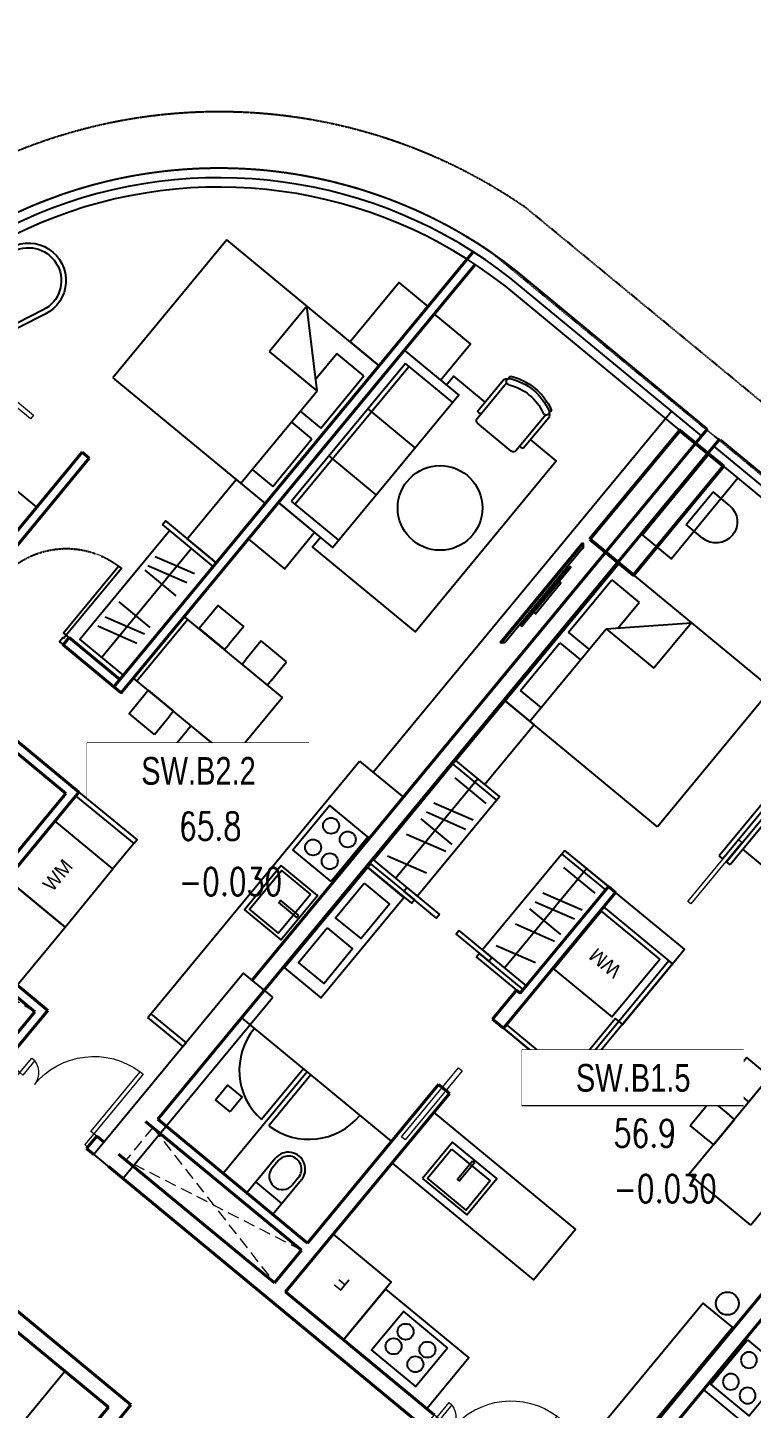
# Model space of a CAD drawing. Header units: millimetres. Extents: x -361702973 to 361248309, y -278557090 to 278849308.
# Drawn here: x -81983 to -74293, y 114684 to 129361 of the extents above; entities that cross this region are included whole.
import ezdxf
from ezdxf.enums import TextEntityAlignment as Align
from ezdxf.xclip import XClip

# ---------------------------------------------------------------- set-up
doc = ezdxf.new("R2010")
doc.units = ezdxf.units.MM
doc.header["$MEASUREMENT"] = 0
doc.header["$XCLIPFRAME"] = 0
doc.set_wipeout_variables(frame=1)
doc.linetypes.add('HIDDEN', pattern=[0.375, 0.25, -0.125])
doc.linetypes.add('TYPICAL 2 +1 BEDROOM FRONT$0$DASHED2', pattern=[9.524999999999999, 6.35, -3.175])
for name, color, linetype in [('A-ANNO-DIMS', 50, 'Continuous'), ('A-ANNO-ROOM', 50, 'Continuous'), ('A-DRAIN', 251, 'Continuous'), ('A-FLOR-STRS', 1, 'Continuous'), ('A-FURNITURE', 251, 'Continuous'), ('A-GLAZ', 135, 'Continuous'), ('A-UNIT', 1, 'Continuous'), ('IFF-FURN', 51, 'Continuous'), ('TYPICAL 1 BEDROOM$0$A-_DOOR----_E-', 32, 'Continuous'), ('TYPICAL 2 +1 BEDROOM FRONT$0$A-_DOOR----_E-', 32, 'Continuous'), ('Xref_NT1+NT2_MBDV Cot vach_220729$0$ccu12-Thay', 7, 'Continuous')]:
    doc.layers.add(name, color=color, linetype=linetype)
doc.layers.add('A-COLUMN-OPTION 2', color=7, linetype='Continuous', true_color=0x2644ed)
for name, color, linetype, lineweight in [('KT-Chuviet', 255, 'Continuous', 15), ('KT-lomo nuoc', 3, 'HIDDEN', 5), ('KT-Net cat', 1, 'Continuous', 40), ('KT-Net cot', 2, 'Continuous', 50), ('KT-Net cua', 87, 'Continuous', 9), ('KT-Net thay', 7, 'Continuous', 15), ('KT-Net truc', 18, 'Continuous', 15)]:
    doc.layers.add(name, color=color, linetype=linetype, lineweight=lineweight)
doc.styles.add('220126_HDN_HBA typical plan$0$210902_YS plan 330pm ver13$0$01 Level 1$0$CENTURY GOTHIC', font='GOTHIC.TTF')
doc.styles.add('220126_HDN_HBA typical plan$0$211210_HDN_HBA_TYPICAL PLAN CORE OPT 1$0$HBA-Text', font='GOTHIC.TTF')
doc.styles.add('font unicode ccu', font='arial.ttf')
doc.styles.add('ROMANS', font='ROMANS.SHX')

# ---------------------------------------------------------------- blocks, each defined once
blk = doc.blocks.new('BEDH-1')
for p, q in [((475, -1.054711873393899e-13), (-475, 1.054711873393899e-13)), ((-475, 1.054711873393899e-13), (-475.0000000000002, -1050)), ((-381.8394731497392, -27.72451273631296), (-381.8394731497393, -215.2726866770535)), ((-20.94842891092413, -27.72451273631304), (-381.8394731497392, -27.72451273631296)), ((-20.94842891092416, -169.6087834425271), (-20.94842891092413, -27.72451273631304)), ((379.7956140944734, -27.72451273631313), (52.11540216114371, -27.72451273631306)), ((52.11540216114371, -27.72451273631306), (52.11540216114368, -169.6087834425271)), ((379.7956140944734, -169.6087834425271), (379.7956140944734, -27.72451273631313)), ((474.9999999999998, -1050), (475, -1.054711873393899e-13)), ((-162.6479800441303, -169.608783442527), (-475.0000000000001, -498.4003835124894)), ((-206.9290897110478, -215.2726866770535), (-381.8394731497393, -215.2726866770535)), ((474.9999999999999, -169.6087834425272), (-162.6479800441303, -169.608783442527)), ((-162.6479800441303, -169.608783442527), (-162.6479800441303, -498.4003835124894)), ((-475.0000000000001, -498.4003835124894), (-162.6479800441303, -498.4003835124894)), ((-475.0000000000002, -1050), (474.9999999999998, -1050))]:
    blk.add_line(p, q)
blk = doc.blocks.new('*U28')
at = {"color": 0}
for points in [[(-1100, -150), (-1100, 0), (-1060, 0), (-1060, -150)], [(-40, -150), (-40, 0), (0, 0), (0, -150)], [(-1020, -150), (-1060, -150), (-1060, -350.9565185792744), (-1020, -350.9565185792744)], [(-40, -150), (-80, -150), (-80, -970), (-40, -970)]]:
    blk.add_lwpolyline(points, close=True, dxfattribs=at)
for centre, radius, start, end in [((-1060.538708044109, -150.4191404617477), 200.5381016879552, 270.1539145637665, 0.05069369801717966), ((-41.53932015914406, -152.4398411269907), 818.4643164306439, 179.8292010983319, 267.3066065333389)]:
    blk.add_arc(centre, radius, start, end, dxfattribs=at)
blk = doc.blocks.new('CH1')
for p, q in [((-199.1923941123823, -400.6439509161501), (-199.1923941123823, -600.6426498184956)), ((200.805524143012, -400.6439509161501), (200.805524143012, -600.6426498184956)), ((-199.1923941123823, -600.6426498184956), (200.805524143012, -600.6426498184956))]:
    blk.add_line(p, q)
blk.add_arc((0.8065650153148454, -399.9986989023673), 200, 0.1848514058012216, 180.1848514058012)
blk = doc.blocks.new('qweewe')
for p, q in [((-226617.649540008, -3043559.718917042, 0.0008727778800783348), (-226617.6495399146, -3043199.718917044, 0.0008727778800783348)), ((-226142.6495399146, -3043199.718917163, 0.0008727778800783348), (-226617.6495399146, -3043199.718917044, 0.0008727778800783348)), ((-226467.6495400079, -3043559.718917079, 0.0008727778800783348), (-226467.6495399145, -3043199.718917081, 0.0008727778800783348)), ((-226142.649539925, -3043239.718917165, 0.0008727778800783348), (-226242.649539925, -3043239.718917139, 0.0008727778800783348)), ((-226142.649540008, -3043559.718917165, 0.0008727778800783348), (-226617.649540008, -3043559.718917042, 0.0008727778800783348)), ((-226142.6495399976, -3043519.718917165, 0.0008727778800783348), (-226242.6495399976, -3043519.718917141, 0.0008727778800783348))]:
    blk.add_line(p, q)
for centre, radius, start, end in [((-226242.6495399613, -3043379.718917141, 0.0008727778800783348), 139.9999999999927, 89.99999998332474, 269.9999999833247), ((-226142.6495399613, -3043379.718917165, 0.0008727778800783348), 179.9999999999927, 269.9999999833247, 89.99999998332474), ((-226142.6495399613, -3043379.718917165, 0.0008727778800783348), 139.9999999999927, 269.9999999833247, 89.99999998332474)]:
    blk.add_arc(centre, radius, start, end)
blk = doc.blocks.new('*U320')
at = {"layer": 'KT-lomo nuoc', "ltscale": 500}
for p, q in [((286.5388147618742, 346.9712609546762), (1580.689208698629, -1305.3527865231)), ((1867.228023460504, -958.3722285160849), (1.734723475976807e-18, -0.009297052340116354))]:
    blk.add_line(p, q, dxfattribs=at)
blk.add_lwpolyline([(286.5388147618742, 346.9712609546762), (1867.228023460504, -958.3722285160849), (1580.689208698629, -1305.3527865231), (1.734723475976807e-18, -0.009297052340116354)], close=True, dxfattribs=at)
blk = doc.blocks.new('Condo-1BR')
at = {"layer": 'A-FLOR-STRS'}
for p, q in [((3348.692375086233, -8999.995390292373), (3348.691856928162, -6678.303795622662)), ((3348.691856522091, -6678.3037956263), (3398.691851800162, -6678.303795598418)), ((3348.692375117862, -8999.99539029217), (3348.691856522091, -6678.3037956263)), ((3398.691856378704, -6678.303795600368), (3398.69237497267, -8999.995390269818)), ((3448.691851802098, -6678.303795568645), (3498.691856522106, -6678.303795546177)), ((3448.692374970691, -8999.995390241937), (3448.691856376805, -6678.303795574117)), ((3498.692375117716, -8999.99539021778), (3498.691856522106, -6678.303795546177))]:
    blk.add_line(p, q, dxfattribs=at)
at = {"layer": 'A-FURNITURE'}
for p, q in [((5411.055840596135, -2120.200336255104, -0.01477608142659859), (5410.863993243773, -719.9327019271441, 0.02090357550193681)), ((5359.512887455094, -2119.515569239884, -0.01161456940583658), (5359.524630255539, -1419.962140357093, -0.01161456940583659)), ((5462.598417529407, -2119.515569239884, -0.01161456940583657), (5462.586674732695, -1419.962140357035, -0.01161456940583658)), ((6313.856752035077, -2120.190756636963), (4247.4358745141, -2118.864804547571)), ((739.1220441479381, -5616.643327223079, 0.02695818038591105), (739.1220441591286, -3866.643325835437, 0.02783203145101881)), ((739.1220441591286, -3866.643325835437, 0.02783203145101881), (1589.122044159027, -3866.643325835466, 0.02783203145101815)), ((1589.122044157099, -5616.64332700707, 0.02695818038591003), (1589.122044159027, -3866.643325835466, 0.02783203145101883)), ((1658.10515331661, -4271.229989144806, 0.02695818038591006), (1908.105153310971, -4271.229989144835, 0.02695818038591009)), ((1908.105153310971, -4271.229989144835, 0.02695818038591009), (1908.10515331474, -4621.229989141255, 0.02695818038591008)), ((4498.760231975481, -4305.795952411281, 0.0007515485165374768), (4498.762946408293, -5678.303684324055, 0.02739510591846445)), ((5998.759503087058, -4305.795953592227), (5998.762620406203, -5678.303684325801, 0.02739510591846444)), ((4717.214389616674, -4433.92146331261), (4280.320233220169, -4559.39515676166)), ((6217.214063614556, -4433.921463312639), (5780.31990722011, -4559.395156757906)), ((1908.10515331474, -4621.229989141255, 0.02695818038591008), (1658.105153311029, -4621.229989144922, 0.02695818038591006)), ((4706.016518989498, -4741.217548368411, -0.1498657787379716), (4269.122362604285, -4866.691241810069, -0.1498657787379717)), ((6206.016192987547, -4741.21754836847, -0.1498657787379717), (5769.122036604138, -4866.691241808061, -0.1498657787379716)), ((1908.105153310971, -4862.056663911644, 0.02695818038591008), (1658.105153314747, -4862.056663913681, 0.02695818038591007)), ((1908.105153310898, -5212.056663913565, 0.02695818038591006), (1908.105153310971, -4862.056663911644, 0.02695818038591008)), ((4693.037853924623, -4961.892595637619, -0.1498657787379717), (4264.799281725522, -4961.889800665871, -0.1498657787379716)), ((6193.037527922468, -4961.892595637444, -0.1498657787379716), (5764.798955727296, -4961.88980066395, -0.1498657787379716)), ((4693.037232668998, -5057.079224571498, -0.1498657787379717), (4256.143076280059, -5182.55291802049, -0.1498657787379716)), ((6193.036906670728, -5057.079224571527, -0.1498657787379717), (5756.142750279905, -5182.552918020665, -0.1498657787379717)), ((1658.10515331653, -5212.056663911819, 0.0269581803859101), (1908.105153310898, -5212.056663913565, 0.02695818038591006)), ((4693.036413727321, -5182.555769480707, -0.1498657787379716), (4256.142257330866, -5308.029462924256, -0.1498657787379717)), ((6193.036087725355, -5182.555769480619, -0.1498657787379716), (5756.141931330705, -5308.029462924256, -0.1498657787379716)), ((4693.034708330364, -5529.333378856914, -0.1498657787379717), (4264.796136137076, -5529.330583883449, -0.1498657787379716)), ((6193.034382332044, -5529.333378855023, -0.1498657787379716), (5764.795810136908, -5529.330583885283, -0.1498657787379717))]:
    blk.add_line(p, q, dxfattribs=at)
for points in [[(2149.485901046632, -169.2608531813894), (3298.686467926986, -169.2642823445785), (3298.686467925305, -869.2642823446367), (2149.485901050313, -869.2608531831938)], [(2390.506076283506, -806.3828955091012), (2390.506076289181, -276.3828955109057), (3000.506076287238, -276.3828955072386), (3000.506076287231, -806.3828955092176)], [(3298.686467926171, -169.4885580332775), (4098.686467926054, -169.4885580368282), (4098.686467926178, -965.6542381139298), (3298.68646792612, -965.6542381138133)], [(603.0363901462697, -796.3478762171289), (203.036390146226, -796.3478763159947), (200.3235634992525, -2904.984504481661), (600.3235635011879, -2904.98450437744)], [(6299.790511235828, -2820.105792043294), (5799.791062681223, -2819.292320038803), (5798.559973021976, -4204.984443323658), (6298.559421570899, -4205.797915330244)], [(4798.774712355764, -4255.787115365209), (4798.774712357583, -4205.787115368905), (4198.558858306998, -4206.974892925442), (4198.558858301447, -4256.974892930855)], [(5121.738166198091, -4305.787115366984), (5121.738166200041, -4255.787115368963), (4671.73816619991, -4256.974892929051), (4671.738166201838, -4306.974892927363)], [(5391.917154719915, -4305.787115367159), (5391.917154714451, -4255.787115368963), (5841.712903546097, -4256.985692888469), (5841.712903544227, -4306.985692892224)], [(6298.7743862848, -4255.797915328323), (6298.774386284742, -4205.797915328236), (5698.55853223423, -4206.985692888527), (5698.558532234201, -4256.985692886548)], [(4798.762783404316, -5678.305642323568), (4798.759051045447, -4305.797910409136), (4198.759377041752, -4305.793994398788), (4198.763109402717, -5678.301726324542)], [(6298.762457404147, -5678.305642325286), (6298.76325407996, -4305.797911619622), (5698.763580076375, -4305.793995613174), (5698.762783404374, -5678.301726320788)], [(4085.08982999804, -4632.136467605858), (3285.089829996272, -4632.136467609525), (3285.089829996272, -5428.302147682669), (4085.089829996265, -5428.302147679002)], [(3148.722693072508, -5478.302147745999), (3148.722693074451, -5678.302147492795), (4098.777611074976, -5678.302147431095), (4098.777611073099, -5478.302147682756)], [(4798.765428040104, -5678.305642344058), (4798.765428041967, -5628.305642344087), (4198.549573989505, -5629.493419904175), (4198.549573987715, -5679.493419902428)], [(6298.765101969111, -5678.31644230141), (6298.765101969169, -5628.316442303272), (5698.549247918621, -5629.504219861556), (5698.549247920339, -5679.504219859751)], [(3048.692374525453, -6892.633976081328), (3348.692374523664, -6892.633975999401), (3348.692375052691, -8792.63889489512), (3048.692375052698, -8792.63889497341)]]:
    blk.add_lwpolyline(points, close=True, dxfattribs=at)
for points, elevation in [([(5772.303291036151, -1271.397744916641), (5972.303291036158, -1271.397744912887), (5972.303291036085, -1471.397744914837), (5772.303291038072, -1471.397744916467)], 0.003973369906323977), ([(3744.322076067379, -2028.212804423558), (3134.322076065393, -2028.212804423645), (3134.322076067227, -2528.212804423645), (3744.322076067197, -2528.212804419862)], -0.0413105883817479), ([(3705.322076065371, -2463.212804421695), (3173.322076067256, -2463.212804419862), (3173.32207606548, -2063.212804421724), (3705.322076069111, -2063.212804419833)], -0.04131058838174795), ([(3454.322076065509, -2508.212804417941), (3424.322076067248, -2508.212804421753), (3424.322076069169, -2258.212804419891), (3454.322076065444, -2258.212804421753)], -0.04131058838174791), ([(6221.808142608097, -3433.946425331495), (5871.80846416764, -3434.420950675179), (5871.164465500085, -2959.421387323731), (6221.164143938528, -2958.946861991339)], 9.393739839936205e-07), ([(6221.82224746688, -4050.927057811437), (5871.822569026452, -4051.401583155151), (5871.178570358876, -3576.402019803791), (6221.178248797354, -3575.927494471252)], 9.39373984033343e-07), ([(3148.722114497774, -3804.984505375818), (4098.747297126836, -3804.984505377739), (4098.747875699693, -5478.302147744165), (3148.722693072508, -5478.302147745999)], 0.05479021183692891), ([(4098.558858554738, -3854.984505377623), (4098.558858554738, -3804.984505377652), (3148.722693074393, -3806.172282937827), (3148.722693072617, -3856.172282937885)], 0.05479021183692891), ([(3198.722693070718, -3804.984505373897), (3248.722693074444, -3804.984505374043), (3248.722693070689, -4641.643199987564), (3198.72269307253, -4641.643199983926)], 0.05479021183692887), ([(3148.722693072566, -5478.301894595788), (3198.722693076335, -5478.301894597622), (3198.72269307253, -4641.643199983926), (3148.72269307261, -4641.643199987739)], 0.0547902118369289), ([(6300.132407725578, -6499.91160844345), (5900.132407723613, -6499.909549460688), (5900.132163343951, -5678.303316438629), (6300.132163342023, -5678.305375417549)], 0.02739510591846442), ([(6299.779581960327, -9899.988083668024), (5899.779581954586, -9899.986024685175), (5900.11419936076, -8789.161445772188), (6300.114199356969, -8789.163504747587)], 0.02739510591857811)]:
    blk.add_lwpolyline(points, close=True, dxfattribs=dict(at, elevation=elevation))
for points, elevation in [([(4097.342054657391, -1946.14538368574), (2149.102658768978, -1946.078796135291), (2149.102658770898, -2646.078796137037), (4097.342054655463, -2646.145383689349), (4097.342054657303, -1946.145383685653)], 0.04430689783758156), ([(1658.105153314747, -4271.229989144893), (1589.12204416647, -4271.229989143059), (1589.122044168274, -4621.229989143118), (1658.105153311029, -4621.229989144922)], 0.02695818038591003), ([(1658.105153312841, -5212.056663913507), (1589.12204416834, -5212.056663915428), (1589.122044168216, -4862.056663915486), (1658.105153314747, -4862.056663913681)], 0.02695818038591005)]:
    blk.add_lwpolyline(points, dxfattribs=dict(at, elevation=elevation))
for centre, radius in [((2545.091052896845, -455.0824214164168, 0.08561450189794909), 84.99999999999993), ((2845.091052894939, -455.0824214166205, 0.08561450189794903), 84.99999999999993), ((2545.506076287216, -656.3828955053759, 0.08561450674413275), 84.99999999999993), ((2845.506076287231, -656.3828955071804, 0.08561450674413279), 84.99999999999993), ((399.8688733149102, -3064.526799496176, 0.01347962345469774), 121.6887198866291)]:
    blk.add_circle(centre, radius, dxfattribs=at)
for centre, start, end in [((5384.51288744765, -2119.515988895582, -0.01161456940583658), 92.0457514419217, 179.9990382239874), ((5437.598417534944, -2119.515988893836, -0.01161456940583657), 0.0009617760125485436, 87.95424855807833)]:
    blk.add_arc(centre, 699.9999999999995, start, end, dxfattribs=at)
at = {"layer": 'A-GLAZ'}
for points in [[(6299.759353281996, -9899.992488307762), (199.7364226728387, -9899.82672991036)], [(6299.7566359415, -9999.9924882724), (182.6013238217347, -9999.826264329866)], [(6299.753918599323, -10099.99248823713), (182.6036099322446, -10099.8262644248)]]:
    blk.add_lwpolyline(points, dxfattribs=at)
at = {"layer": 'KT-Net cat'}
for p, q in [((2050.067573193621, 0.647935363376746, -4.843374779673649e-09), (6399.623244326955, 0.3581381723342929, -4.721180644799909e-09)), ((2050.06757265365, -169.3520650139835, -4.846184108042125e-09), (4098.68647034435, -169.4885580368864, -4.846183948406556e-09)), ((4098.686439071833, -169.9216299261025), (4098.504210598388, -2904.982268492662)), ((4248.686467593114, -169.4985520641494), (4248.656485511005, -619.4985510653642)), ((4248.686467593114, -169.4985520641494, -4.846183936710725e-09), (6399.426311867843, -169.6418490839715, -4.846183769140503e-09)), ((4248.394581134533, -719.4985338373517, -4.846183901318299e-09), (6313.898357568061, -719.6361518465856, -5.247612349011339e-09)), ((4248.401243819499, -619.4985340594139, -4.846183907742197e-09), (6398.905020064376, -619.6418153507402, -4.846183740192305e-09)), ((4248.649822825952, -719.4985508433892), (4248.504210855193, -2904.983411547844)), ((6313.898357568054, -719.6361518465274, -5.247612349011339e-09), (6313.273397722056, -10099.63613102454, -4.846183136623732e-09)), ((4248.504210855193, -2904.983411547844), (4098.504210598388, -2904.982268492662)), ((4098.449462974168, -3804.9749205033), (4098.324666717759, -5678.037469124945)), ((4248.449203286305, -3804.984914513392), (4098.449462974168, -3804.9749205033)), ((4248.422426534977, -4206.876217046112), (4248.449203286305, -3804.984914513392)), ((4198.324407140826, -5678.044131792558), (4198.422426423938, -4206.876217040612)), ((4248.422426534977, -4206.876217046112), (4198.422426423938, -4206.876217040612)), ((4098.324666717759, -5678.037469124945), (4198.324407140826, -5678.044131792558))]:
    blk.add_line(p, q, dxfattribs=at)
at = {"layer": 'KT-Net cat', "elevation": -5.615183315336881e-10}
blk.add_lwpolyline([(182.6036616591882, -10099.27704892974), (182.3766509520428, -169.2795725451724), (950.0675726539121, -169.2708015889511), (950.0675731935553, 0.6257588517619297), (101.3228063060233, 1.496055124182021)], dxfattribs=at)
at = {"layer": 'KT-Net cua'}
for points, elevation in [([(4148.263569348608, -2225.881722525082), (4198.263569350507, -2225.881722525141), (4198.263569346731, -3175.881722534337), (4148.263569348601, -3175.881722530728)], -0.01005443388242633), ([(3403.692374551596, -6941.850087808387), (3403.69237410825, -6091.85008781022), (3443.692374106533, -6091.850087787898), (3443.692374549675, -6941.850087789848)], 0.0008736980227488229)]:
    blk.add_lwpolyline(points, close=True, dxfattribs=dict(at, elevation=elevation))
at = {"layer": 'A-FURNITURE', "rotation": 270.0009617747953}
blk.add_blockref('qweewe', (3048289.673742119, -227286.4979680309, -0.0008727778774400903), dxfattribs=at)
at = {"layer": 'A-FURNITURE'}
for name, p, xscale, yscale, zscale, rotation in [('BEDH-1', (6300.11310153723, -7449.911934877833), -2, 2, 2, 269.9996115246304), ('CH1', (5334.18881086084, -9394.59082229255), -1.125005854937064, 1.125005854937064, 1.125005854937063, 89.99999981607121)]:
    blk.add_blockref(name, p, dxfattribs=dict(at, xscale=xscale, yscale=yscale, zscale=zscale, rotation=rotation))
at = {"layer": 'KT-lomo nuoc', "linetype": 'HIDDEN', "xscale": -1, "rotation": 140.4450093025148}
blk.add_blockref('*U320', (4248.686467593106, -169.4985520642076), dxfattribs=at)
at = {"layer": 'KT-Net cua', "xscale": -0.9999999999999998}
blk.add_blockref('*U28', (950.0675726539193, -19.27194174882607, -4.843888536095383e-09), dxfattribs=at)
at = {"layer": 'A-FURNITURE', "char_height": 149.9999999999999, "width": 310.8634934604631, "style": '220126_HDN_HBA typical plan$0$210902_YS plan 330pm ver13$0$01 Level 1$0$CENTURY GOTHIC'}
for s, insert, attachment_point in [('F', (3756.30800351566, -624.7452108455764, 4.846155641283745e-09), 6), ('WM', (3527.161725742721, -5027.81916342664, 0.04131058838218385), 4)]:
    blk.add_mtext(s, dxfattribs=dict(at, insert=insert, attachment_point=attachment_point))
blk = doc.blocks.new('Condo-1BR-corner')
at = {"layer": 'A-FURNITURE', "elevation": -0.0123934594545684}
blk.add_lwpolyline([(10732.33979488024, -2599.328052477736), (9791.110974880721, -3739.186637316598), (9328.44757811405, -3357.162316620816), (10269.67639811357, -2217.303731782071)], close=True, dxfattribs=at)
at = {"layer": 'KT-Net cat'}
for p, q in [((10971.6808577257, -2576.522092691856, -0.01239347268274185), (9353.020671271457, -1239.835865325062, -0.01239347268274171)), ((10732.34852977624, -2599.354093161412, -0.01239347268274184), (9244.770237232151, -1370.915433386981, -0.01239347268274172)), ((7849.14718786304, -6090.599241871038, -0.01239346092840495), (10732.34852977621, -2599.354093161412, -0.01239345930801874)), ((7980.226736350625, -6198.849655118713, -0.01239346092840497), (10971.6808577257, -2576.522092691856, -0.0123934597493475))]:
    blk.add_line(p, q, dxfattribs=at)
blk = doc.blocks.new('Condo-Studio')
at = {"layer": 'A-FURNITURE', "elevation": 2.46779130741448e-08}
blk.add_lwpolyline([(184.8963669318036, -1502.36483869885), (784.6043185834133, -1502.364089702976), (784.6043185832968, -2202.364089710245), (184.8963669281511, -2202.364838693436)], close=True, dxfattribs=at)
at = {"layer": 'A-FURNITURE', "ltscale": 5, "elevation": 2.396716748914561e-08}
blk.add_lwpolyline([(209.3309823000018, -2905.763673645866), (739.330982301879, -2905.763673644135), (739.3309822982992, -2295.763673656926), (209.3309822963201, -2295.763673649628)], close=True, dxfattribs=at)
at = {"layer": 'A-FURNITURE', "ltscale": 5}
for centre in [(357.4951229197613, -2450.763673645655, 0.03148811856549062), (587.495122916036, -2450.763673647503, 0.03148811856549061), (357.4951229196449, -2750.763673645677, 0.03148811856549064)]:
    blk.add_circle(centre, 84.99999999999987, dxfattribs=at)
at = {"layer": 'KT-Net cat'}
blk.add_line((184.9103592452884, -173.9430020836007, 2.492790089293409e-08), (184.8363658395538, -10103.99572001938, 2.360592906961074e-08), dxfattribs=at)
blk = doc.blocks.new('A$C21AF0CCA')
at = {"layer": 'A-ANNO-ROOM', "insert": (1197.56892258345, 814.6835720778872), "char_height": 600, "attachment_point": 2, "rotation": 0.10542954816276216, "style": '220126_HDN_HBA typical plan$0$211210_HDN_HBA_TYPICAL PLAN CORE OPT 1$0$HBA-Text'}
blk.add_mtext_dynamic_manual_height_columns('A2a+', width=722857412.8743668, gutter_width=9765.624999999996, heights=[0], dxfattribs=at)
blk = doc.blocks.new('TAG CAO DO SAN')
at = {"layer": 'KT-Net thay', "flags": 128}
blk.add_lwpolyline([(1526701.778855525, -266095.2298759429), (1526701.778855525, -266566.6584041911), (1527644.63591202, -266566.6584041911), (1527644.63591202, -266095.2298759429)], close=True, dxfattribs=at)
blk.add_wipeout([(1526701.778855525, -266095.2298759429), (1527644.6359120198, -266095.2298759429), (1527644.6359120198, -266566.65840419114), (1526701.778855525, -266566.65840419114)]).dxf.layer = 'KT-Net thay'
for points in [[(1526701.778855525, -266330.9441400666), (1527644.63591202, -266330.9441400666)], [(1526701.778855525, -266566.6584041911), (1527644.63591202, -266566.6584041911)]]:
    blk.add_lwpolyline(points, dxfattribs=at)
at = {"layer": 'KT-Chuviet', "color": 31, "style": 'ROMANS', "width": 0.75}
blk.add_text('DTTT:', height=117.8571320618522, dxfattribs=at).set_placement((1526748.92170835, -266507.8139601254))
at = {"layer": 'KT-Chuviet', "color": 31, "style": 'font unicode ccu', "width": 0.75}
blk.add_attdef('TÊNPHÒNG', text='', height=117.85713, dxfattribs=at).set_placement((1527175.308820772, -266213.4467624734), align=Align.MIDDLE_CENTER)
at = {"layer": 'KT-Chuviet', "color": 31, "ltscale": 15, "style": 'ROMANS', "width": 0.75, "flags": 8}
blk.add_attdef('CAO-DO', (1527091.943339912, -266507.7298381611), '', height=117.8571320618522, dxfattribs=at)
blk = doc.blocks.new('CH12')
for p, q in [((-312.375, -149.2411279597436), (-312.375, -572.1779138786915)), ((-267.75, -149.2411279597436), (-267.75, -639.6303226458076)), ((267.75, -639.6303226458076), (267.75, -149.2411280118249)), ((312.375, -572.1779138786915), (312.375, -149.2411246072115)), ((-232.0500000000029, -675.3303226458047), (232.0500000000029, -675.3303226458047))]:
    blk.add_line(p, q)
for centre, radius, start, end in [((-267.75, -149.2411279597436), 44.62499999999999, 111.939144832112, 180), ((-273.6712626853696, -77.20016474780641), 13.38749999999989, 116.2505862071374, 296.2505862071374), ((-252.9468673518131, -119.2240579767858), 33.46874999998481, 116.2505888953854, 296.2505888953855), ((0, -632.1362743546706), 632.1362743546692, 63.74941379286258, 116.2505862071374), ((0, -632.1362743546706), 605.3612743546691, 63.7494137928626, 116.2505862071374), ((0, -632.1362743546706), 538.4237743546691, 63.74941109871938, 116.2505888953856), ((252.9468674045929, -119.2240580028119), 33.46875000001501, 243.7494110987195, 63.74941109871941), ((273.671262685355, -77.20016474780641), 13.38750000000007, 243.7494137928627, 63.74941379286245), ((267.75, -149.2411280118286), 44.62499999999959, 0, 68.06085506708637), ((-290.0625, -549.8654138786915), 31.55464011044969, 225, 315), ((290.0625, -549.8654138786915), 31.55464011044961, 225.0000000000001, 315.0000000000002), ((-232.0500000000029, -639.6303226458076), 35.7, 180, 269.9999999999999), ((232.0500000000029, -639.6303226458076), 35.7, 270, 0)]:
    blk.add_arc(centre, radius, start, end)
blk = doc.blocks.new('weqwq333')
blk.add_wipeout([(789.9991194265974, -3.254973069968852e-07), (789.9999072943253, 22.459753119357448), (747.0709751061902, 22.459753119357444), (747.4999072943253, 24.95975311935699), (747.0709751061902, 27.459753119356876), (995.9999072943253, 27.45975311935689), (995.9999072943253, 37.459753119357), (930.999907294326, 37.459753119357), (930.999907294326, 57.459753119357), (1231.8664491169725, 57.459753118988104), (1249.7089296661925, 59.06439810742923), (1266.9787932754527, 63.82683536194902), (1278.4893502848695, 73.1432942404494), (1289.9999072942878, 82.4597531189515), (1289.9999072941914, 102.45975311891728), (-160.00009270580904, 102.45975311950394), (-160.00009270581904, 82.45975311947211), (-148.48953569637888, 73.14329424100924), (-136.9789786872534, 63.826835362552735), (-119.70911507775418, 59.06439810790778), (-101.86663452839275, 57.4597531194338), (198.99990729432534, 57.45975311935696), (198.99990729432534, 37.45975311935696), (133.99990729432488, 37.459753119356954), (133.99990729432488, 27.459753119356844), (382.9288394824605, 27.459753119358677), (382.9288394824605, 22.459753119357426), (339.9999072943251, 22.459753119357423), (339.9991199803412, 0.015785265669614107)]).dxf.layer = 'A-DRAIN'
at = {"layer": 'A-DRAIN'}
for p, q in [((-160.0000927059446, 102.4597531193867), (-160.0000927057117, 82.45975311938673)), ((1289.999907294055, 102.4597531189211), (-160.0000927059446, 102.4597531193867)), ((-160.0000927059446, 102.4597531193867), (-160.0000927057117, 82.45975311938673)), ((-160.0000927057117, 82.45975311938673), (1289.999907294055, 82.45975311892107)), ((-136.9789786871988, 63.8268353624735), (-160.0000927057117, 82.45975311938673)), ((-101.8666345283855, 57.45975311938673), (1231.866449116962, 57.45975311892107)), ((1266.97879327531, 63.82683536177501), (1289.999907294055, 82.45975311892107)), ((1289.999907294055, 82.45975311892107), (1289.999907294055, 102.4597531189211)), ((1289.999907294055, 82.45975311892107), (1289.999907294055, 102.4597531189211))]:
    blk.add_line(p, q, dxfattribs=at)
for points in [[(133.9999072942883, 37.4597531191539), (995.9999072942883, 37.4597531191539), (995.9999072945211, 27.45975311938673), (133.9999072945211, 27.45975311938673)], [(198.9999072942883, 57.45975311938673), (228.9999072940554, 57.45975311938673), (228.9999072942883, 37.45975311938673), (198.9999072942883, 37.4597531191539)], [(339.9999072942883, 22.4597531191539), (789.9999072942883, 22.4597531191539), (789.9991194263566, -3.254972398281097e-07), (339.9991199802607, 0.01578526548109949)], [(930.9999072942883, 57.4597531191539), (900.9999072945211, 57.4597531191539), (900.9999072942883, 37.45975311938673), (930.9999072945211, 37.4597531191539)]]:
    blk.add_lwpolyline(points, close=True, dxfattribs=at)
for centre, radius, start, end in [((-101.8666345283855, 157.4597531193867), 99.99999999999999, 249.4439547730391, 270), ((389.9999072940554, 24.9597531191539), 7.499999999999999, 160.5287793647328, 199.4712206352672), ((389.9999072940554, 24.9597531191539), 7.499999999999999, 340.5287793647328, 19.47122063526717), ((739.9999072945211, 24.9597531191539), 7.499999999999999, 160.5287793647328, 199.4712206352672), ((739.9999072945211, 24.9597531191539), 7.499999999999999, 340.5287793647328, 19.47122063526717), ((1231.866449116962, 157.4597531189211), 99.99999999999999, 270, 290.5560452225344)]:
    blk.add_arc(centre, radius, start, end, dxfattribs=at)
blk = doc.blocks.new('*U144')
at = {"layer": 'TYPICAL 2 +1 BEDROOM FRONT$0$A-_DOOR----_E-'}
for points in [[(79.99999999912372, 920), (39.9999999991237, 920), (39.99999999912325, 0), (79.99999999912325, 0)], [(0, 0), (0, 0), (0, 0), (39.99999999912325, 0), (39.99999999912325, -42), (49.99999999912689, -42), (49.99999999912689, -100), (0, -100), (0, -100), (0, -100)], [(1000, 0), (1000, 0), (1000, 0), (960.0000000008731, 0), (960.0000000008731, -42), (950.0000000008731, -42), (950.0000000008731, -100), (1000, -100), (1000, -100), (1000, -100)]]:
    blk.add_lwpolyline(points, close=True, dxfattribs=at)
at = {"layer": 'TYPICAL 2 +1 BEDROOM FRONT$0$A-_DOOR----_E-', "color": 8, "linetype": 'TYPICAL 2 +1 BEDROOM FRONT$0$DASHED2', "ltscale": 0.1}
blk.add_arc((39.99999999912325, 0), 920.0000000017498, 0, 90, dxfattribs=at)
blk = doc.blocks.new('*U322')
at = {"layer": 'KT-lomo nuoc', "ltscale": 500}
for p, q in [((1893.397414640114, 3234.972389163809), (1.734723475976807e-18, -0.00929705234011635)), ((-462.6391106163604, 382.0536910540128), (2356.036525256474, 2852.909401057455))]:
    blk.add_line(p, q, dxfattribs=at)
blk.add_lwpolyline([(-462.6391106163604, 382.0536910540128), (1893.397414640114, 3234.972389163809), (2356.036525256474, 2852.909401057455), (1.734723475976807e-18, -0.00929705234011635)], close=True, dxfattribs=at)
blk = doc.blocks.new('condotel corner')
at = {"layer": 'A-COLUMN-OPTION 2', "elevation": 8.041757009318141e-08}
blk.add_lwpolyline([(12458977.22684532, 621184.85618327), (12458668.80437829, 621439.5630379729), (12457076.8865364, 619511.9226190522), (12457385.30900343, 619257.2157643475)], close=True, dxfattribs=at)
at = {"layer": 'A-DRAIN'}
for points, elevation in [([(12460108.67532298, 627895.743243983), (12460629.61892851, 628526.5728286151), (12460321.19646148, 628781.2796833161), (12459800.25285595, 628150.4500986822)], 8.041757099246001e-08), ([(12458898.81776315, 626430.7365255952), (12458377.85138312, 625799.9257490002), (12458069.42891609, 626054.6326037012), (12458590.39529612, 626685.4433802944)], 8.04175708443194e-08), ([(12459600.27511157, 622413.7214838102), (12459191.61534298, 622751.2080665644), (12459580.04329672, 623221.5523285217), (12459988.7030653, 622884.0657457694)], 0.1111634137322391), ([(12459067.50646231, 622582.8358274604), (12458679.07850857, 622112.4915655031), (12459064.60659215, 621794.107996866), (12459453.03454589, 622264.4522588233)], 0.04131066801288475), ([(12459378.08197667, 622275.7709322273), (12459039.32185964, 621865.5690513066), (12458730.89939278, 622120.2759062162), (12459069.65950981, 622530.4777871369)], 0.04131066748414075), ([(12459252.95095273, 622053.5813130977), (12459233.84793861, 622030.4496280848), (12459041.08389683, 622189.6414124033), (12459060.18691095, 622212.7730974163)], 0.04131066803770841)]:
    blk.add_lwpolyline(points, close=True, dxfattribs=dict(at, elevation=elevation))
for centre in [(12459597.00281551, 623006.5235520251, 0.111160433977777), (12459774.34573395, 622860.0671104532, 0.1111604342632491), (12459405.97267433, 622775.2067018825, 0.1111604343501319), (12459583.31559277, 622628.7502603106, 0.111160434635604)]:
    blk.add_circle(centre, 85.00000000000004, dxfattribs=at)
at = {"layer": 'A-FURNITURE'}
for p, q in [((12460388.02203551, 627919.9153476327, 8.071016618762717e-08), (12459178.1644753, 626454.9086295578, 8.071016618640407e-08)), ((12460890.00084823, 627505.3623943452, 8.23262487803366e-08), (12460388.02203555, 627919.9153476835, 8.071016618762717e-08)), ((12460426.57484529, 627888.0769896191, 7.884580624035525e-08), (12459216.71728508, 626423.0702715442, 7.884580623913215e-08)), ((12460492.02138764, 627023.4522897128, 8.232624877993341e-08), (12459990.04257496, 627438.0052430548, 8.071016618722732e-08)), ((12460078.122749, 626522.265781089, 8.232624877994017e-08), (12459576.14393607, 626936.818734131, 8.071016618722739e-08)), ((12459680.14328803, 626040.3556762666, 8.232624877912025e-08), (12459178.16447534, 626454.9086296086, 8.071016618640407e-08)), ((12458115.05462025, 625952.110098768, 8.046147637259394e-08), (12457157.25595914, 624792.3936124276, -0.1390940729820165)), ((12458145.77483573, 625684.3031844981, -0.2636833696530333), (12457729.00737735, 625865.755760327, -0.2636833696530333)), ((12457951.68017721, 625449.2745591886, -0.263683369653033), (12457621.48596467, 625721.9649637304, -0.2636833696530333)), ((12458065.87486405, 625587.5542421378, -0.2636833696530333), (12457649.10740567, 625769.0068179704, -0.2636833696530333)), ((12457675.63555389, 625115.0193009246, -0.2341696398830592), (12457345.44134135, 625387.7097054664, -0.2341696398830592)), ((12457535.12338603, 624944.8765168451, -0.2341696398830594), (12457118.35592765, 625126.329092674, -0.2341696398830592)), ((12457615.0233577, 625041.6254592035, -0.2341696398830592), (12457198.25589933, 625223.0780350324, -0.2341696398830594)), ((12458076.69866879, 625199.6742507932, 8.046147637053025e-08), (12457535.44660255, 624544.276508356, 8.151648133087643e-08)), ((12459080.43661392, 624370.7497649223, 8.033994334863532e-08), (12458038.14585905, 625231.5126088576, 8.232583631780218e-08)), ((12458668.88128733, 625124.3239408445, -0.0008737684468452719), (12458509.68950315, 624931.5598989532, -0.0008737681365494949)), ((12458854.57218023, 624970.9734286994, -0.0008737681479352716), (12458695.38039604, 624778.2093868081, -0.0008737678376394947)), ((12459124.44183888, 624748.1049308341, -0.0008737677135211841), (12458854.57218023, 624970.9734286976, -0.0008737681479352716)), ((12458965.25005469, 624555.3408889447, -0.0008737674032254075), (12459124.44183888, 624748.104930836, -0.0008737677135211841)), ((12458539.18454751, 623715.3520226174, 8.1394947996406e-08), (12457496.89379281, 624576.1148664204, 8.338084195815995e-08)), ((12459080.43661374, 624370.7497650546, 0.0008739314050511241), (12458539.18454751, 623715.3520226174, 0.0008739324600560841)), ((12457721.39329892, 623977.0184110769, -0.0008737666000067391), (12457880.5850831, 624169.7824529682, -0.0008737669103025152)), ((12457907.08419182, 623823.6678989299, -0.0008737663010967388), (12458066.275976, 624016.431940825, -0.000873766611392515)), ((12458176.95385047, 623600.7994010702, -0.0008737658666826516), (12457907.08419182, 623823.6678989299, -0.0008737663010967388)), ((12458336.14563465, 623793.5634429597, -0.0008737661769784282), (12458176.95385047, 623600.7994010702, -0.0008737658666826516)), ((12457683.36491355, 621008.1064541016, 7.971676650588968e-08), (12459900.84037758, 623693.2295301924, 7.97167665058833e-08)), ((12459900.84037758, 623693.2295301941, 7.971676650586806e-08), (12460351.86694881, 623320.6561555179, 8.046147637050693e-08)), ((12457501.25473864, 622818.514453875, 8.046151068322462e-08), (12457278.62852906, 622548.9381801382, 8.046151053149146e-08)), ((12457683.36491355, 621008.106454103, 7.971676650587274e-08), (12458057.39795714, 620699.2159323613, 8.046151034444864e-08))]:
    blk.add_line(p, q, dxfattribs=at)
at = {"layer": 'A-FURNITURE', "elevation": -0.1834051866314739}
for points in [[(12456018.82609534, 628170.2696181992, -1), (12455658.18302143, 628884.3680520812), (12456199.88755359, 629157.9465650087, -1), (12456560.53062749, 628443.8481311211)], [(12455996.28590322, 628214.900770315, -1), (12455680.72321355, 628839.7368999654), (12456222.4277457, 629113.3154128892, -1), (12456537.99043537, 628488.4792832388)]]:
    blk.add_lwpolyline(points, format="xyb", close=True, dxfattribs=at)
at = {"layer": 'A-FURNITURE'}
for points, elevation in [([(12460374.593132, 628060.6976783697), (12460760.12121578, 627742.3141099934), (12461078.50478416, 628127.8421937798), (12460692.97670037, 628446.2257621561)], 8.041757102236868e-08), ([(12460094.04192705, 626541.5421850805), (12459616.46657433, 625963.2500595257), (12459037.38214491, 626441.4797265597), (12460374.5931325, 628060.6976781182), (12460953.67756193, 627582.4680110805), (12460094.04192705, 626541.5421850805)], 8.232587087927367e-08), ([(12456119.46054382, 625970.15177121), (12456469.68246903, 626394.2326633761), (12455891.39034335, 626871.8080159387), (12455541.16841814, 626447.7271237726)], 8.041757082028168e-08), ([(12459037.38214491, 626441.4797265597), (12459422.91022869, 626123.0961581853), (12459104.52666032, 625737.568074397), (12458718.99857653, 626055.9516427715)], 8.041757078066556e-08), ([(12457391.16758759, 624604.5248842165), (12458346.02345517, 625761.3648408111), (12457883.39249958, 626143.4279347397), (12456928.53663199, 624986.5879781377)], 8.041757067253214e-08), ([(12456772.06151517, 621929.5189402329), (12457278.62843283, 622548.9382596074), (12456664.7399748, 623055.9104000947), (12456155.21658112, 622438.9326496406)], 8.041757041491474e-08), ([(12455645.80287129, 621822.0877159296), (12456262.64780577, 621312.6740061792), (12456772.06158678, 621929.5190277977), (12456155.21658112, 622438.9326496406)], 8.041757041491474e-08)]:
    blk.add_lwpolyline(points, close=True, dxfattribs=dict(at, elevation=elevation))
for points, elevation in [([(12461235.6356272, 627508.2197685626), (12460900.55995549, 627784.9378405355), (12460822.68838771, 627690.6437899296)], 8.190412501665515e-08), ([(12458668.88128733, 625124.3239408445), (12458399.01162869, 625347.1924387029), (12458195.8936676, 625101.2385450501), (12458465.76332625, 624878.3700471886), (12458509.68950315, 624931.5598989532)], -0.0008737681365485304), ([(12458965.25005469, 624555.3408889447), (12458921.3238778, 624502.1510371801), (12458651.45421915, 624725.0195350435), (12458695.38039604, 624778.2093868081)], -0.0008737678376385302), ([(12457721.39329892, 623977.0184110769), (12457451.52364028, 624199.8869089348), (12457654.64160135, 624445.840802598), (12457924.51126, 624222.9723047346), (12457880.5850831, 624169.7824529682)], -0.0008737669103015507), ([(12458336.14563465, 623793.5634429615), (12458380.07181155, 623846.7532947261), (12458110.2021529, 624069.6217925858), (12458066.275976, 624016.431940825)], -0.0008737666113915504)]:
    blk.add_lwpolyline(points, dxfattribs=dict(at, elevation=elevation))
blk.add_circle((12460755.74447064, 626384.1600915652, 8.384154859567231e-08), 449.9999999999999, dxfattribs=at)
at = {"layer": 'A-GLAZ'}
for points in [[(12461573.21925564, 628897.8688786282, 0.2721202270833334), (12456436.55000189, 629599.7204283281, 0.2721202270833334)], [(12461511.34284277, 628819.3111958104, 0.2721202270833307), (12456475.08427857, 629507.443077258, 0.2721202270833307)], [(12461449.46642989, 628740.753512987, 0.2721202270833278), (12456513.61855526, 629415.1657261896, 0.2651525415633327)], [(12456433.59662697, 629598.4591821368, 0.1142951994869449), (12452454.41917725, 626640.4899814717, 0.1142951994869449)], [(12456473.60759111, 629506.8124541614, 0.1142951994869439), (12452530.64805122, 626575.7662704113, 0.1142951994869439)], [(12456513.61855526, 629415.1657261896, 0.1142951994869483), (12452606.87692519, 626511.0425593491, 0.1171965299317225)]]:
    blk.add_lwpolyline(points, format="xyb", dxfattribs=at)
for points in [[(12463533.36058884, 627149.4149107009), (12461509.45421693, 628820.8327913854)], [(12463597.03730252, 627226.5205274575), (12461573.1309306, 628897.9384081411)], [(12463469.68387517, 627072.3092939432), (12461445.77750325, 628743.7271746277)]]:
    blk.add_lwpolyline(points, dxfattribs=at)
at = {"layer": 'KT-Net cat'}
for p, q in [((12455928.42971328, 625738.8340861839, -0.03197758347130187), (12456951.5942903, 626977.7757984754, -0.03197758347130174)), ((12457028.69991134, 626914.0990728587, -0.03197758347130173), (12456005.53532591, 625675.1573675168, -0.03197758347130188)), ((12456951.5942903, 626977.7757984754, -0.03197758347130174), (12457028.69991134, 626914.0990728587, -0.03197758347130173)), ((12456778.43391379, 623350.6247510441, 8.046151061255753e-08), (12456025.59144626, 623972.3503303542, 8.046151067542604e-08)), ((12456089.26817188, 624049.4559513987, 8.046151068322293e-08), (12456919.21624351, 623364.0536524255, 8.046151061391546e-08)), ((12456448.50172035, 621029.496626595, 8.046151037784642e-08), (12453595.59388823, 623385.5350425695, 8.046151061608763e-08)), ((12456589.28405079, 621042.9255296774, 8.046151037920435e-08), (12453659.27059922, 623462.6406615393, 8.046151062388452e-08)), ((12455568.69724832, 621885.7644389294, 7.794979204613931e-08), (12456778.43391379, 623350.6247510441, 8.046151083885805e-08)), ((12456919.21624351, 623364.0536524255, 8.046151082914891e-08), (12455645.80286937, 621822.0877133107, 7.794979203970036e-08)), ((12456448.50172035, 621029.496626595, 8.046151037784642e-08), (12456066.44135585, 620566.8628262116, 8.046151033106518e-08)), ((12456589.28405079, 621042.9255296774, 8.046151037920435e-08), (12456143.54697261, 620503.1861125366, 8.046151032462622e-08)), ((12457108.03133173, 619706.6788798058, 8.046151024408388e-08), (12456999.78091848, 619575.5993313183, 8.046151023082919e-08)), ((12457185.13694848, 619643.0021661308, 8.04615102376449e-08), (12457108.03133173, 619706.6788798057, 8.046151024408388e-08)), ((12457076.88653524, 619511.9226176433, 8.046151022439024e-08), (12456999.78091848, 619575.5993313182, 8.046151023082919e-08))]:
    blk.add_line(p, q, dxfattribs=at)
at = {"layer": 'KT-Net cat', "elevation": 8.041757108907411e-08}
blk.add_lwpolyline([(12461128.30308362, 628973.3589441492), (12457368.12383969, 624420.1883731137), (12457291.01822293, 624483.8650867871), (12461108.06462969, 629105.8956596453)], dxfattribs=at)
at = {"layer": 'KT-Net cat', "elevation": 0.03197774439438866}
blk.add_lwpolyline([(12456814.95645309, 625006.7087087189), (12456751.27890572, 624929.6020824418), (12457291.01822302, 624483.865086715), (12457354.69577039, 624560.9717129921)], close=True, dxfattribs=at)
at = {"layer": 'KT-Net cua', "elevation": -0.03197758347136688}
blk.add_lwpolyline([(12455710.60049031, 627906.4082518686), (12455742.4388445, 627944.9610624351), (12456436.43421505, 627371.7969791759), (12456404.59586086, 627333.2441686112)], close=True, dxfattribs=at)
at = {"layer": 'TYPICAL 1 BEDROOM$0$A-_DOOR----_E-'}
for points, elevation in [([(12457806.29859179, 626207.1168712862), (12457838.13694597, 626245.6696818564), (12458377.85827185, 625799.9108977579), (12458346.01991766, 625761.3580871951)], 8.041757075087644e-08), ([(12456887.37788367, 623325.5008404115), (12456919.21624051, 623364.0536487913), (12457536.06117457, 622854.639939391), (12457504.22281773, 622816.0871310094)], 7.794979204969495e-08), ([(12457651.52655671, 620969.5536457237), (12457683.36491355, 621008.1064541035), (12458057.39767746, 620699.2155930474), (12458025.55932062, 620660.6627846658)], 8.041757023509715e-08)]:
    blk.add_lwpolyline(points, close=True, dxfattribs=dict(at, elevation=elevation))
at = {"layer": 'A-FURNITURE', "xscale": 2, "yscale": 2, "zscale": 2, "rotation": 230.4488267372573}
blk.add_blockref('BEDH-1', (12459503.74654306, 627163.2398847919, 8.046147637053025e-08), dxfattribs=at)
at = {"layer": 'A-FURNITURE', "xscale": -1, "rotation": 320.4488267372358}
blk.add_blockref('CH12', (12461763.6937025, 627657.0770671417, -0.05482746983074416), dxfattribs=at)
at = {"layer": 'IFF-FURN', "xscale": -0.9449999999999973, "yscale": 0.9449999999999973, "zscale": 0.9449999999999984, "rotation": 50.44656754265498}
blk.add_blockref('weqwq333', (12462244.12774965, 625835.6800385751, 8.556916181531399e-08), dxfattribs=at)
at = {"layer": 'KT-lomo nuoc', "linetype": 'HIDDEN', "xscale": -0.9999999999999999, "rotation": 10.89765347559021}
blk.add_blockref('*U322', (12456066.4414383, 620566.86292605, 8.046151033063888e-08), dxfattribs=at)
at = {"layer": 'KT-Net cua', "xscale": -1}
for name, p, rotation in [('*U144', (12456814.95561939, 625006.7076991986, 0.03197774439435432), 320.4488267372188), ('*U28', (12457012.51626122, 619591.0204546697, 8.046154517011035e-08), 140.4488267372188)]:
    blk.add_blockref(name, p, dxfattribs=dict(at, rotation=rotation))
at = {"layer": 'A-FURNITURE', "insert": (12456579.43014253, 622343.1492394679, 7.977459789049323e-08), "char_height": 150.0000000000001, "width": 310.8634934604635, "attachment_point": 4, "rotation": 50.4488267366289, "style": '220126_HDN_HBA typical plan$0$210902_YS plan 330pm ver13$0$01 Level 1$0$CENTURY GOTHIC'}
blk.add_mtext('WM', dxfattribs=at)
at = {"layer": 'A-FURNITURE'}
blk.add_line((12460043.66749309, 623575.2447044261, 8.492973365535063e-08), (12463213.39884985, 627413.446726992, 8.492973365534775e-08), dxfattribs=at)
at = {"layer": 'A-FURNITURE', "elevation": 8.453373808740476e-08}
blk.add_lwpolyline([(12459485.47740053, 626071.4258380227), (12459400.48724621, 625968.5119486426), (12460490.84366367, 625068.0546756492), (12461990.91637294, 626884.4805675365), (12461717.35296789, 627110.3994998795)], dxfattribs=at)
at = {"layer": 'KT-Net cat'}
blk.add_line((12458757.47586754, 621366.3347901235, 8.046151041190728e-08), (12463596.90610698, 627226.3616638398, 8.046151100446976e-08), dxfattribs=at)

msp = doc.modelspace()

# ---------------------------------------------------------------- block references
at = {"layer": 'A-UNIT', "transparency": 33554618, "rotation": 140.4475168924029}
msp.add_blockref('Condo-1BR', (-76190.34298986268, 113180.7402690635, 4.823169003855714e-09), dxfattribs=at)

# ---------------------------------------------------------------- next in the draw order: linework, layer by layer
at = {"layer": 'KT-Net cot'}
msp.add_lwpolyline([(-76007.32706032258, 123923.2324428929), (-75052.17633591562, 125079.8166783313), (-74589.54264174016, 124697.7563885684), (-75544.54670928734, 123541.6303155097)], close=True, dxfattribs=at)

# ---------------------------------------------------------------- next in the draw order: block references
at = {"layer": 'A-UNIT'}
msp.add_blockref('Condo-1BR-corner', (-91856.16614212633, 117296.1342234352, 0.01239346097234444), dxfattribs=at)
at = {"layer": 'A-UNIT', "xscale": -1, "rotation": 140.4476535076448}
msp.add_blockref('Condo-Studio', (-76346.64832104211, 113304.1983904971, -1.95990107320154e-07), dxfattribs=at)

# ---------------------------------------------------------------- next in the draw order: block references
at = {"layer": 'A-ANNO-ROOM'}
for p in [(-193366.6029767873, 192837.9996409905, 5.460855537377236e-05), (-194725.1126339572, 187914.7636662904, 5.460855537377236e-05), (-204628.500881133, 156603.4286092457, 5.461079910308954e-05), (-263479.6090599558, 50485.12915140932, 5.460850030168077e-05), (-269121.1781233152, 49296.5544193383, 5.460850030168077e-05), (-249390.2929153891, 45734.43883928895, 5.460850030168077e-05), (-231828.0778406897, 44407.82273046864, 5.460832008522107e-05), (-260545.3674363113, 42210.52099001262, 5.460850030168077e-05), (-266005.9544405445, 40714.37009385967, 5.460850030168077e-05), (-231175.8712175231, 40645.45605562796, 5.460850030168077e-05), (-228303.7210763374, 35687.765146195, 5.460832008522128e-05)]:
    msp.add_blockref('A$C21AF0CCA', p, dxfattribs=at)

# ---------------------------------------------------------------- next in the draw order: block references
at = {"layer": 'A-ANNO-DIMS'}
msp.add_blockref('condotel corner', (-12538355.9519427, -502129.2386902521, -8.041750747425733e-08), dxfattribs=at)

# ---------------------------------------------------------------- next in the draw order: linework, layer by layer
at = {"layer": 'Xref_NT1+NT2_MBDV Cot vach_220729$0$ccu12-Thay', "linetype": 'HIDDEN', "ltscale": 25, "elevation": 1.943722384583377e-10}
for points in [[(-59810.00927039406, 108017.0013130327, 0.3132591154309429), (-61725.40039230966, 115112.4350044505), (-76681.22236545049, 127439.8858590151, 0.256737403510089), (-82155.07317076407, 128022.2770616178, 0.02539334813607582), (-83207.19032841187, 127498.8352195597, 0.08893785001946987), (-86361.78711204491, 124896.1974111451), (-88547.8228068104, 122243.7698049786), (-113995.3459253298, 91438.22310620351, 0.07250165753732432), (-114929.070992455, 89493.59092557787, 0.05029248862881457), (-117686.1782645446, 77111.40715195413, 0.02229968031555803), (-118097.8059006333, 71632.78029949992, 0.4964024037260203), (-111586.4421877627, 67387.0761307313), (-102943.5229524884, 70671.72712499184, 0.08126423040099434), (-99030.24693145372, 73116.64617426318), (-92449.27739925307, 81085.48886832513), (-90284.26913400156, 83707.07983797113), (-78314.94410415918, 98205.99962347196, -0.414213562311431), (-77753.35590123075, 98259.49084093436), (-69577.52614116202, 91507.58362035768, 0.4147015980056886), (-65912.95729905218, 91860.2189757147), (-61205.76054938858, 97560.12056884702)], [(-60374.96027426013, 108219.0665580173, 0.3131129883914917), (-62109.54496383788, 114651.5189519446), (-77043.62635577888, 126961.0499658765, 0.2552902167641262), (-81919.40085773215, 127470.4814320301, 0.02529446253454516), (-82913.01148419314, 126975.9023293968, 0.08884098819325376), (-85901.53168236882, 124511.2509851736), (-88085.02520577102, 121861.9079240216), (-113513.6252322107, 91079.26860975038, 0.07162818219334227), (-114357.8498481844, 89309.9263251691, 0.05031291028700317), (-117090.3925921482, 77040.41819107183, 0.02217052075560431), (-117497.1170058264, 71646.04044348915, 0.4938342429268142), (-111793.9551697064, 67950.08121783717), (-103166.0512161823, 71229.02581142599, 0.08020953983811836), (-99461.94154007365, 73536.17035208736), (-92911.9110997641, 81467.54915041616), (-90746.90283451257, 84089.14012006216), (-78777.64716849597, 98587.97589793586, -0.4142135623114227), (-77371.29561927267, 98722.12454155518), (-69195.4658591799, 91970.21732095862, 0.4147700055942877), (-66375.93001129692, 92241.86875159078), (-61668.39409133796, 97942.18104293896)]]:
    msp.add_lwpolyline(points, format="xyb", dxfattribs=at)

# ---------------------------------------------------------------- next in the draw order: block references
at = {"layer": 'KT-Net truc'}
ref = msp.add_blockref('TAG CAO DO SAN', (-3898105.247948165, 786994.0318158881, -8.873892993542157e-05), dxfattribs=dict(at, xscale=2.5, yscale=2.5, zscale=2.5))
XClip(ref).set_block_clipping_path([(1526674.1636322693, -266330.9441400666), (1527644.6359120198, -266095.2298759429)])
ref.add_attrib('CAO-DO', '65.8', (-80375.38959838565, 120724.7072204855, -8.873892993542157e-05), dxfattribs={"layer": 'KT-Chuviet', "color": 31, "ltscale": 15, "height": 294.6428301546305, "style": 'ROMANS', "width": 0.7500000000000001})
ref.add_attrib('CAO-DO', '-0.030', (-80375.38959838565, 120135.4215601762, -8.873892993542157e-05), dxfattribs={"layer": 'KT-Chuviet', "color": 31, "ltscale": 15, "height": 294.6428301546305, "style": 'ROMANS', "width": 0.7500000000000001})
ref.add_attrib('TÊNPHÒNG', 'SW.B2.2', dxfattribs={"layer": 'KT-Chuviet', "color": 31, "height": 294.642825, "style": 'font unicode ccu', "width": 0.7500000000000001}).set_placement((-80166.9758962345, 121460.4149097047, -8.873892993542157e-05), align=Align.MIDDLE_CENTER)
ref = msp.add_blockref('TAG CAO DO SAN', (-3893486.580848586, 783730.7443731311, -9.81522716045831e-05), dxfattribs=dict(at, xscale=2.5, yscale=2.5, zscale=2.5))
XClip(ref).set_block_clipping_path([(1526674.1636322693, -266330.944140067), (1527644.6359120195, -266095.2298759429)])
ref.add_attrib('CAO-DO', '56.9', (-75756.72249880685, 117461.4197777285, -9.81522716045831e-05), dxfattribs={"layer": 'KT-Chuviet', "color": 31, "ltscale": 15, "height": 294.6428301546305, "style": 'ROMANS', "width": 0.7500000000000001})
ref.add_attrib('CAO-DO', '-0.030', (-75756.72249880685, 116872.1341174193, -9.81522716045831e-05), dxfattribs={"layer": 'KT-Chuviet', "color": 31, "ltscale": 15, "height": 294.6428301546305, "style": 'ROMANS', "width": 0.7500000000000001})
ref.add_attrib('TÊNPHÒNG', 'SW.B1.5', dxfattribs={"layer": 'KT-Chuviet', "color": 31, "height": 294.642825, "style": 'font unicode ccu', "width": 0.7500000000000001}).set_placement((-75548.30879665569, 118197.1274669477, -9.81522716045831e-05), align=Align.MIDDLE_CENTER)

doc.saveas('drawing.dxf')
